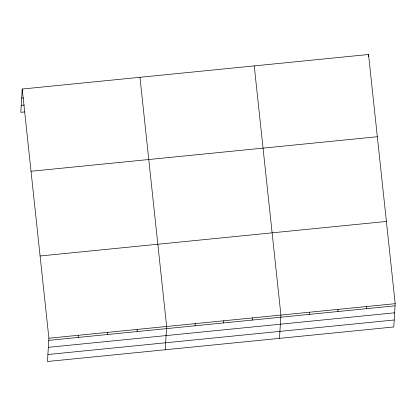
<?xml version="1.0" encoding="UTF-8"?>
<svg xmlns="http://www.w3.org/2000/svg" width="416" height="416" viewBox="0 0 416 416"><rect width="100%" height="100%" fill="white"/><g stroke="black" fill="none" stroke-linecap="round" stroke-linejoin="round"><path stroke-width="0.62" d="M22.225 89.034L48.896 338.218L47.471 361.499L393.775 326.966L395.2 303.68L368.529 54.501L22.225 89.034L20.8 112.32L24.638 111.935M78.203 337.423L78.333 335.28M107.635 334.49L107.77 332.348M137.072 331.552L137.202 329.41M165.214 349.757L166.639 326.477L139.968 77.293M195.078 325.77L195.208 323.627M223.647 322.92L223.782 320.778M252.221 320.07L252.351 317.928M279.495 338.359L280.92 315.078L254.249 65.9M309.358 314.371L309.488 312.229M337.927 311.522L338.062 309.379M368.399 56.644L368.529 54.501M366.501 308.677L366.631 306.53M21.668 98.155L23.587 97.963M21.226 105.342L24.424 105.024M31.028 171.262L377.328 136.729M40.092 255.986L386.396 221.452M48.896 338.218L395.2 303.68M48.766 340.361L395.07 305.828M48.339 347.334L394.644 312.801M47.897 354.52L394.202 319.987"/></g></svg>
